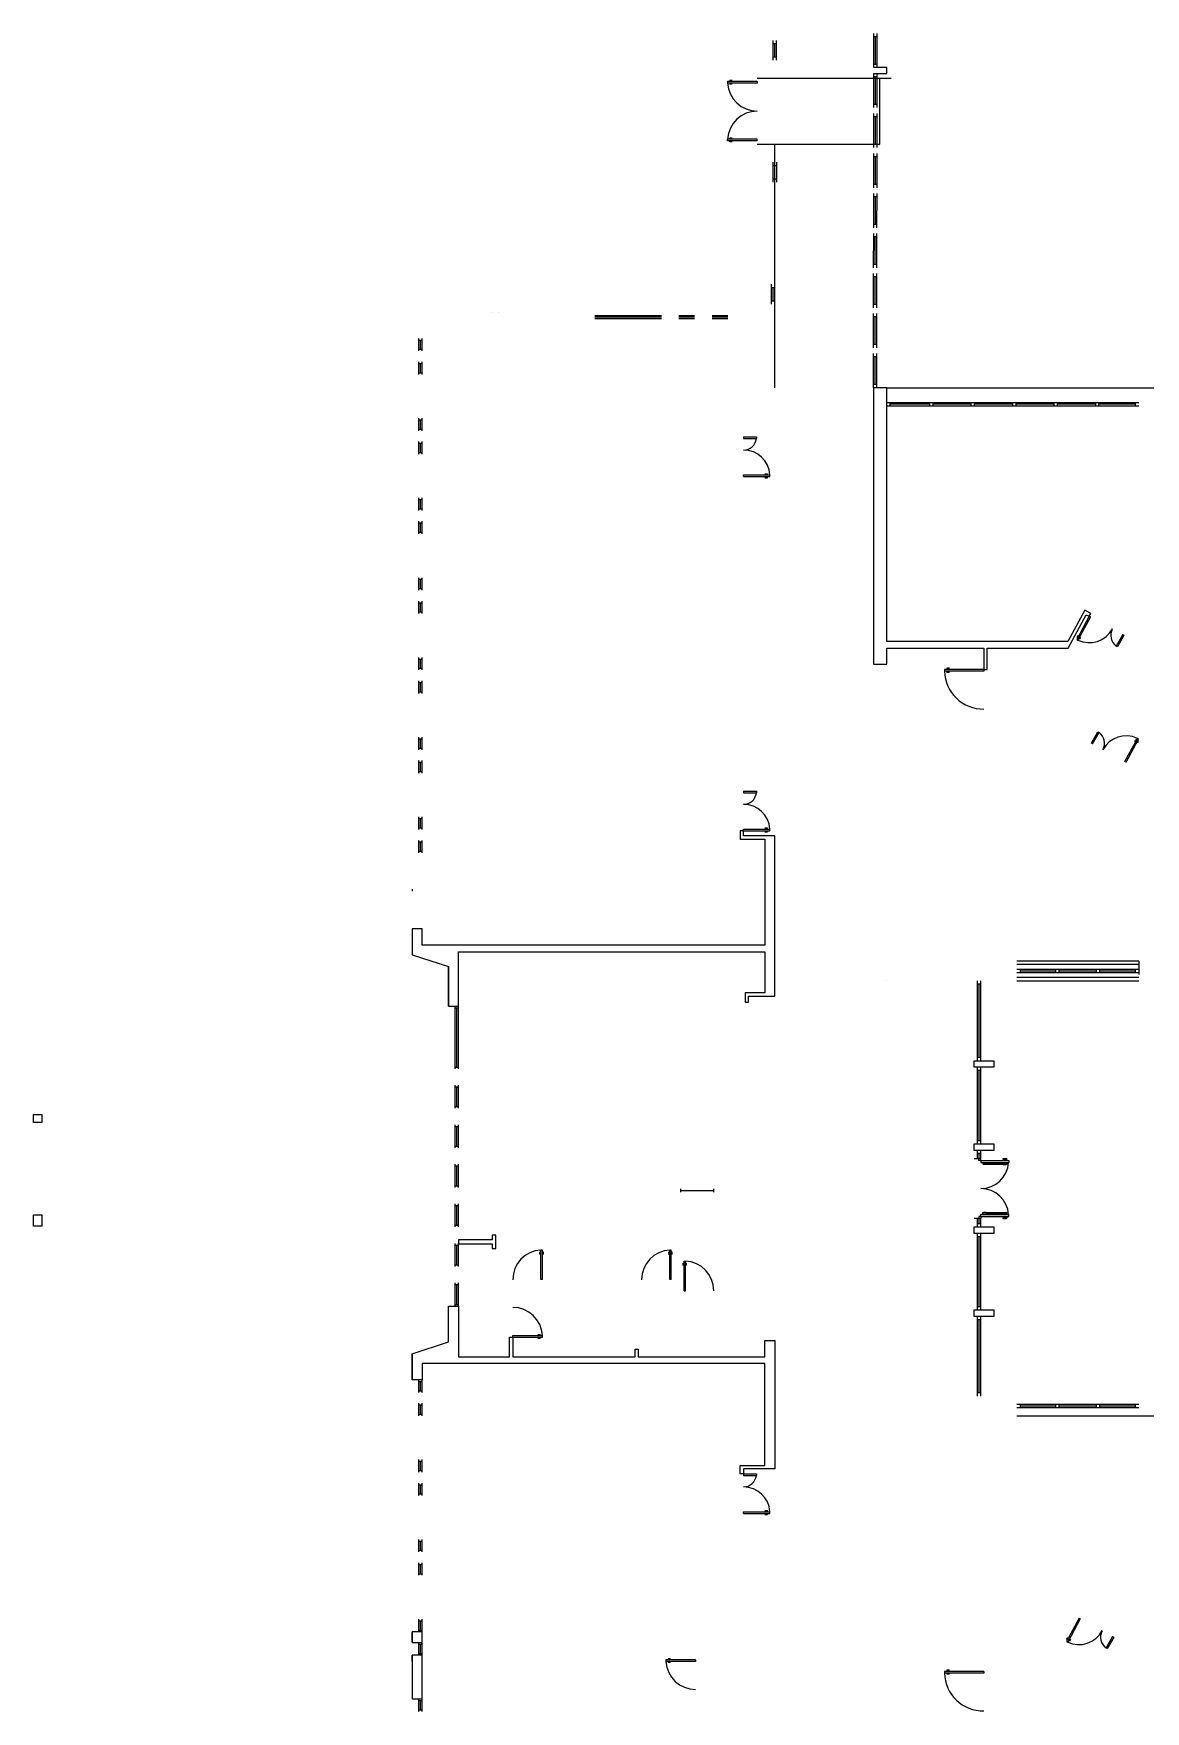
# Model space of a CAD drawing. Header units: millimetres. Extents: x 17501 to 162767, y 66837 to 324015.
# Drawn here: x 95444 to 129189, y 152472 to 203383 of the extents above; entities that cross this region are included whole.
import ezdxf
from ezdxf.lldxf.tags import DXFTag

# ---------------------------------------------------------------- set-up
doc = ezdxf.new("R2010")
doc.units = ezdxf.units.MM
doc.linetypes.add('CONTINUA', pattern=[0])
for name, color, linetype in [('AreaInformatica', 7, 'Continuous'), ('MURI', 7, 'Continuous'), ('serramenti', 4, 'Continuous'), ('Serramenti-Interni', 4, 'Continuous')]:
    doc.layers.add(name, color=color, linetype=linetype)
tags = doc.linetypes.add('NASCOSTA2', pattern=[0.1875, 0.125, -0.0625]).pattern_tags.tags
tags[6:7] = [DXFTag(74, 4), DXFTag(75, 0), DXFTag(340, '0'), DXFTag(46, 0.0), DXFTag(50, 0.0), DXFTag(44, 0.0), DXFTag(45, 0.0)]
tags[4:5] = [DXFTag(74, 4), DXFTag(75, 0), DXFTag(340, '0'), DXFTag(46, 0.0), DXFTag(50, 0.0), DXFTag(44, 0.0), DXFTag(45, 0.0)]

# ---------------------------------------------------------------- blocks, each defined once
blk = doc.blocks.new('porta120-flat-1')
at = {"layer": 'Serramenti-Interni', "transparency": 33554687}
for p, q in [((-1200, 0), (-1200, -50)), ((0, 0), (-1200, 0)), ((-1125, 36), (-1125, 0)), ((-1048, 36), (-1125, 36)), ((0, 0), (0, -50)), ((0, -50), (-1200, -50)), ((-1125, -50), (-1125, -86)), ((-1048, -86), (-1125, -86))]:
    blk.add_line(p, q, dxfattribs=at)
blk.add_arc((-24, -24), 1176, 181.2588, 271.179, dxfattribs=at)
blk = doc.blocks.new('porta120-flat-2')
at = {"layer": 'Serramenti-Interni', "transparency": 33554687}
for p, q in [((-1200, 0), (-1200, -50)), ((0, 0), (-1200, 0)), ((-1125, 36), (-1125, 0)), ((-1048, 36), (-1125, 36)), ((0, 0), (0, -50)), ((0, -50), (-1200, -50)), ((-1125, -50), (-1125, -86)), ((-1048, -86), (-1125, -86))]:
    blk.add_line(p, q, dxfattribs=at)
blk.add_arc((-24, -24), 1176, 181.2588, 271.179, dxfattribs=at)
blk = doc.blocks.new('porta 120 lab-flat-11')
at = {"layer": 'Serramenti-Interni', "transparency": 33554687}
for p, q in [((1, -2), (-377, -707)), ((37, -20), (-342, -725)), ((1, -2), (37, -20)), ((-377, -707), (-342, -725)), ((-346, -587), (-375, -642)), ((-375, -642), (-349, -655)), ((-314, -674), (-289, -688)), ((-260, -634), (-289, -688)), ((1019, -558), (821, -905)), ((856, -925), (821, -905)), ((1054, -578), (856, -925))]:
    blk.add_line(p, q, dxfattribs=at)
at = {"layer": 'Serramenti-Interni', "linetype": 'Continuous', "transparency": 33554687}
blk.add_line((1019, -558), (1054, -578), dxfattribs=at)
at = {"layer": 'Serramenti-Interni', "transparency": 33554687}
blk.add_arc((0, 0), 802, 244.786, 331.7379, dxfattribs=at)
at = {"layer": 'Serramenti-Interni', "linetype": 'Continuous', "transparency": 33554687}
blk.add_arc((1054, -578), 400, 151.2424, 234.5138, dxfattribs=at)
blk = doc.blocks.new('porta 120 lab-flat-12')
at = {"layer": 'Serramenti-Interni', "transparency": 33554687}
for p, q in [((-1054, 578), (-856, 925)), ((-1019, 558), (-821, 905)), ((-856, 925), (-821, 905)), ((-37, 20), (342, 725)), ((-1, 2), (377, 707)), ((260, 634), (289, 688)), ((314, 674), (289, 688)), ((377, 707), (342, 725)), ((346, 587), (375, 642)), ((375, 642), (349, 655)), ((-1, 2), (-37, 20))]:
    blk.add_line(p, q, dxfattribs=at)
at = {"layer": 'Serramenti-Interni', "linetype": 'Continuous', "transparency": 33554687}
blk.add_line((-1019, 558), (-1054, 578), dxfattribs=at)
blk.add_arc((-1054, 578), 400, 331.2424, 54.5138, dxfattribs=at)
at = {"layer": 'Serramenti-Interni', "transparency": 33554687}
blk.add_arc((0, 0), 802, 64.786, 151.7379, dxfattribs=at)
blk = doc.blocks.new('porta 120 lab-flat-13')
at = {"layer": 'Serramenti-Interni', "transparency": 33554687}
for p, q in [((1, -2), (-377, -707)), ((37, -20), (-342, -725)), ((1, -2), (37, -20)), ((-377, -707), (-342, -725)), ((-346, -587), (-375, -642)), ((-375, -642), (-349, -655)), ((-314, -674), (-289, -688)), ((-260, -634), (-289, -688)), ((1019, -558), (821, -905)), ((856, -925), (821, -905)), ((1054, -578), (856, -925))]:
    blk.add_line(p, q, dxfattribs=at)
at = {"layer": 'Serramenti-Interni', "linetype": 'Continuous', "transparency": 33554687}
blk.add_line((1019, -558), (1054, -578), dxfattribs=at)
at = {"layer": 'Serramenti-Interni', "transparency": 33554687}
blk.add_arc((0, 0), 802, 244.786, 331.7379, dxfattribs=at)
at = {"layer": 'Serramenti-Interni', "linetype": 'Continuous', "transparency": 33554687}
blk.add_arc((1054, -578), 400, 151.2424, 234.5138, dxfattribs=at)
blk = doc.blocks.new('porta 180-flat-1')
at = {"layer": 'serramenti', "transparency": 33554687}
for p, q in [((-60, -50), (-60, 0)), ((0, -50), (0, 0)), ((679, 10), (769, 10)), ((0, -50), (-60, -50)), ((0, -50), (850, -50)), ((0, -50), (850, -50)), ((0, -50), (0, -110)), ((0, -110), (850, -110)), ((64, -110), (64, -140)), ((84, -110), (84, -140)), ((184, -150), (94, -150)), ((184, -170), (94, -170)), ((679, -150), (184, -150)), ((679, -170), (184, -170)), ((679, -10), (769, -10)), ((679, -150), (769, -150)), ((679, -170), (769, -170)), ((779, -50), (779, -20)), ((779, -110), (779, -140)), ((798, -50), (798, -20)), ((798, -110), (798, -140)), ((850, -50), (850, -110)), ((-60, -1750), (-60, -1800)), ((0, -1750), (-60, -1750)), ((0, -1690), (850, -1690)), ((0, -1750), (0, -1690)), ((0, -1750), (850, -1750)), ((0, -1750), (0, -1800)), ((0, -1750), (850, -1750)), ((52, -1690), (52, -1660)), ((71, -1690), (71, -1660)), ((171, -1630), (81, -1630)), ((171, -1650), (81, -1650)), ((171, -1630), (769, -1630)), ((171, -1650), (769, -1650)), ((679, -1790), (769, -1790)), ((679, -1810), (769, -1810)), ((779, -1690), (779, -1660)), ((779, -1750), (779, -1780)), ((798, -1690), (798, -1660)), ((798, -1750), (798, -1780)), ((850, -1750), (850, -1690))]:
    blk.add_line(p, q, dxfattribs=at)
for centre, radius, start, end in [((679, 0), 10, 90, 270), ((769, -20), 30, 0, 90), ((94, -140), 30, 180, 270), ((94, -140), 10, 180, 270), ((769, -20), 10, 0, 90), ((769, -140), 30, 270, 0), ((769, -140), 10, 270, 0), ((81, -1660), 30, 90, 180), ((81, -1660), 10, 90, 180), ((679, -1800), 10, 90, 270), ((769, -1660), 30, 0, 90), ((769, -1660), 10, 0, 90), ((769, -1780), 10, 270, 0), ((769, -1780), 30, 270, 0)]:
    blk.add_arc(centre, radius, start, end, dxfattribs=at)
at = {"layer": 'serramenti', "linetype": 'NASCOSTA2', "transparency": 33554687}
for centre, start, end in [((0, -50), 270, 355.9522), ((0, -1750), 4.0478, 90)]:
    blk.add_arc(centre, 850, start, end, dxfattribs=at)
blk = doc.blocks.new('porta 120 2 ante-flat-4')
at = {"layer": 'Serramenti-Interni', "transparency": 33554687}
for p, q in [((0, 1200), (398, 1200)), ((0, 1200), (0, 1150)), ((0, 1150), (398, 1150)), ((0, 50), (804, 50)), ((0, 0), (0, 50)), ((0, 0), (804, 0)), ((654, 86), (731, 86)), ((731, 50), (731, 86)), ((731, -36), (731, 0)), ((804, 0), (804, 50)), ((654, -36), (731, -36))]:
    blk.add_line(p, q, dxfattribs=at)
at = {"layer": 'Serramenti-Interni', "linetype": 'Continuous', "transparency": 33554687}
blk.add_line((398, 1200), (398, 1150), dxfattribs=at)
for centre, radius, start, end in [((0, 1202), 398, 270.0172, 352.5245), ((0, 0), 804, 3.5674, 90)]:
    blk.add_arc(centre, radius, start, end, dxfattribs=at)
blk = doc.blocks.new('porta 120 2 ante-flat-5')
at = {"layer": 'Serramenti-Interni', "transparency": 33554687}
for p, q in [((0, 1200), (398, 1200)), ((0, 1200), (0, 1150)), ((0, 1150), (398, 1150)), ((0, 50), (804, 50)), ((0, 0), (0, 50)), ((0, 0), (804, 0)), ((654, 86), (731, 86)), ((731, 50), (731, 86)), ((731, -36), (731, 0)), ((804, 0), (804, 50)), ((654, -36), (731, -36))]:
    blk.add_line(p, q, dxfattribs=at)
at = {"layer": 'Serramenti-Interni', "linetype": 'Continuous', "transparency": 33554687}
blk.add_line((398, 1200), (398, 1150), dxfattribs=at)
for centre, radius, start, end in [((0, 1202), 398, 270.0172, 352.5245), ((0, 0), 804, 3.5674, 90)]:
    blk.add_arc(centre, radius, start, end, dxfattribs=at)
blk = doc.blocks.new('porta 120 2 ante-flat-6')
at = {"layer": 'Serramenti-Interni', "transparency": 33554687}
for p, q in [((0, 1200), (398, 1200)), ((0, 1200), (0, 1150)), ((0, 1150), (398, 1150)), ((0, 50), (804, 50)), ((0, 0), (0, 50)), ((0, 0), (804, 0)), ((654, 86), (731, 86)), ((731, 50), (731, 86)), ((731, -36), (731, 0)), ((804, 0), (804, 50)), ((654, -36), (731, -36))]:
    blk.add_line(p, q, dxfattribs=at)
at = {"layer": 'Serramenti-Interni', "linetype": 'Continuous', "transparency": 33554687}
blk.add_line((398, 1200), (398, 1150), dxfattribs=at)
for centre, radius, start, end in [((0, 1202), 398, 270.0172, 352.5245), ((0, 0), 804, 3.5674, 90)]:
    blk.add_arc(centre, radius, start, end, dxfattribs=at)

msp = doc.modelspace()

# ---------------------------------------------------------------- linework, layer by layer
at = {"layer": 'AreaInformatica'}
for p, q in [((117406, 202029), (121476, 202029)), ((121130, 200029), (121130, 202029)), ((117406, 200029), (121130, 200029)), ((117938, 192637), (117938, 200029)), ((117938, 200029), (117938, 200029, 443)), ((121130, 200029), (121130, 200029, 443)), ((121338, 192637, 4101), (160988, 192637, 4101)), ((128988, 175237), (125288, 175237)), ((128988, 175237, 1201), (128988, 174837, 1201)), ((128988, 174837, 1201), (128988, 174837, 4101)), ((108338, 166657), (108338, 166657))]:
    msp.add_line(p, q, dxfattribs=at)
at = {"layer": 'AreaInformatica', "linetype": 'NASCOSTA2', "transparency": 33554687}
for p, q in [((128990, 175137), (125288, 175137)), ((128990, 174737), (125288, 174737))]:
    msp.add_line(p, q, dxfattribs=at)
at = {"layer": 'AreaInformatica', "linetype": 'Continuous', "transparency": 33554687}
for p, q in [((121338, 174637), (121338, 174637)), ((125288, 174637), (128988, 174637)), ((124188, 169237), (123988, 169237)), ((123988, 167437), (124188, 167437)), ((125288, 161437), (133290, 161437))]:
    msp.add_line(p, q, dxfattribs=at)
at = {"layer": 'AreaInformatica', "elevation": 443}
msp.add_lwpolyline([(117938, 200029), (117938, 200029)], dxfattribs=at)
at = {"layer": 'AreaInformatica', "linetype": 'Continuous', "transparency": 33554687}
msp.add_lwpolyline([(120938, 192637), (120938, 184247), (121338, 184247), (121338, 184737), (124288, 184737), (124288, 184087), (124388, 184087), (124388, 184737), (126839, 184737), (127393, 185750), (127481, 185702), (127529, 185790), (127353, 185886), (126834, 184937), (121338, 184937), (121338, 192637), (120938, 192637)], dxfattribs=at)
at = {"layer": 'AreaInformatica'}
for points in [[(117038, 173998), (117138, 173998), (117138, 174173), (117938, 174173), (117938, 179043), (116988, 179043), (116988, 179193), (116888, 179193), (116888, 178943), (117638, 178943), (117638, 175723), (107238, 175723), (107238, 176223), (106938, 176223), (106938, 175430), (108038, 175073), (108038, 173873), (108038, 175073), (108038, 173873), (108338, 173873), (108338, 175523), (117638, 175523), (117638, 174273), (117038, 174273)], [(117638, 163232), (117638, 163732), (117938, 163732), (117938, 159832), (116988, 159832), (116988, 159682), (116888, 159682), (116888, 159932), (117638, 159932), (117638, 163032), (107238, 163032), (107238, 162532), (106938, 162532), (106938, 163325), (106938, 162532), (106938, 163325), (108038, 163682), (108038, 164773), (108338, 164773), (108338, 163232), (109888, 163232), (109888, 163832), (109988, 163832), (109988, 163232), (113698, 163232), (113698, 163463), (113798, 163463), (113798, 163232)]]:
    msp.add_lwpolyline(points, close=True, dxfattribs=at)
at = {"layer": 'AreaInformatica', "linetype": 'Continuous', "transparency": 33554687}
for points in [[(123988, 172217), (124588, 172217), (124588, 172017), (123988, 172017)], [(123988, 169697), (124588, 169697), (124588, 169497), (123988, 169497)], [(123988, 167177), (124588, 167177), (124588, 166977), (123988, 166977)], [(109478, 166515), (109478, 166919), (109358, 166919), (109358, 166777), (108338, 166777), (108338, 166657), (109358, 166657), (109358, 166515), (109478, 166515)], [(123988, 164657), (124588, 164657), (124588, 164457), (123988, 164457)], [(106938, 154562), (106938, 154892), (106938, 154562), (107238, 154562), (107238, 154892), (106938, 154892)], [(106938, 154182), (106938, 152852), (107238, 152852), (107238, 154182), (106938, 154182), (106938, 153983)]]:
    msp.add_lwpolyline(points, close=True, dxfattribs=at)
at = {"layer": 'MURI', "color": 8, "linetype": 'Continuous', "transparency": 33554687}
for p, q in [((109381, 194933, -899), (109381, 194933, -899)), ((109541, 194933, -899), (109541, 194933, -899))]:
    msp.add_line(p, q, dxfattribs=at)
at = {"layer": 'MURI', "linetype": 'CONTINUA', "transparency": 33554687}
for p, q in [((95444, 170338), (95444, 170588)), ((95444, 170588), (95694, 170588)), ((95694, 170588), (95694, 170338)), ((95694, 170338), (95444, 170338)), ((95444, 167199), (95444, 167538)), ((95444, 167538), (95694, 167538)), ((95694, 167538), (95694, 167199)), ((95694, 167199), (95444, 167199))]:
    msp.add_line(p, q, dxfattribs=at)
at = {"layer": 'MURI', "elevation": -899}
msp.add_lwpolyline([(120945, 202169), (121345, 202169), (121345, 202349), (120945, 202349)], dxfattribs=at)
at = {"layer": 'serramenti', "linetype": 'Continuous', "transparency": 33554687}
for p, q in [((117891, 202577, -899), (117891, 203177, -899)), ((117991, 202577, -899), (117991, 203177, -899)), ((120945, 202349, -899), (120946, 203383, -899)), ((121046, 203283, -899), (120946, 203283, -899)), ((120995, 202449, -899), (120996, 203283, -899)), ((121045, 202349, -899), (121046, 203383, -899)), ((117891, 203077, -899), (117991, 203077, -899)), ((117891, 202677, -899), (117991, 202677, -899)), ((117941, 202677, -899), (117941, 203077, -899)), ((120944, 201135, -899), (120945, 202169, -899)), ((121045, 202449, -899), (120945, 202449, -899)), ((121044, 201135, -899), (121045, 202169, -899)), ((121045, 202069, -899), (120945, 202069, -899)), ((121045, 202069, -899), (120945, 202069, -899)), ((120994, 201235, -899), (120995, 202069, -899)), ((121044, 201235, -899), (120944, 201235, -899)), ((121044, 201235, -899), (120944, 201235, -899)), ((121044, 201235, -899), (120944, 201235, -899)), ((120943, 199921, -899), (120944, 200955, -899)), ((121044, 200855, -899), (120944, 200855, -899)), ((121044, 200855, -899), (120944, 200855, -899)), ((120993, 200021, -899), (120994, 200855, -899)), ((121043, 199921, -899), (121044, 200955, -899)), ((120942, 198707, -899), (120943, 199741, -899)), ((121043, 200021, -899), (120943, 200021, -899)), ((121043, 199641, -899), (120943, 199641, -899)), ((120992, 198807, -899), (120993, 199641, -899)), ((121042, 198707, -899), (121043, 199741, -899)), ((117891, 198877, -899), (117891, 199477, -899)), ((117891, 199377, -899), (117991, 199377, -899)), ((117941, 198977, -899), (117941, 199377, -899)), ((117991, 199477, -899), (117991, 198877, -899)), ((117891, 198977, -899), (117991, 198977, -899)), ((121042, 198807, -899), (120942, 198807, -899)), ((120941, 197493, -899), (120942, 198527, -899)), ((121042, 198427, -899), (120942, 198427, -899)), ((120992, 197593, -899), (120992, 198427, -899)), ((121041, 197493, -899), (121042, 198527, -899)), ((121042, 197593, -899), (120942, 197593, -899)), ((120940, 196279, -899), (120941, 197313, -899)), ((121041, 197213, -899), (120941, 197213, -899)), ((120991, 196379, -899), (120991, 197213, -899)), ((121040, 196279, -899), (121041, 197313, -899)), ((120939, 195065, -899), (120940, 196099, -899)), ((121041, 196379, -899), (120941, 196379, -899)), ((121039, 195065, -899), (121040, 196099, -899)), ((117838, 195177, -899), (117838, 195777, -899)), ((117838, 195677, -899), (117938, 195677, -899)), ((117888, 195277, -899), (117888, 195677, -899)), ((117938, 195177, -899), (117938, 195777, -899)), ((121040, 195999, -899), (120940, 195999, -899)), ((120990, 195165, -899), (120990, 195999, -899)), ((117838, 195277, -899), (117938, 195277, -899)), ((121040, 195165, -899), (120940, 195165, -899)), ((120939, 193851, -899), (120939, 194885, -899)), ((121039, 194785, -899), (120939, 194785, -899)), ((120989, 193951, -899), (120989, 194785, -899)), ((121039, 193851, -899), (121039, 194885, -899)), ((107138, 193753, -899), (107138, 194133, -899)), ((107138, 194083, -899), (107238, 194083, -899)), ((107188, 193803, -899), (107188, 194083, -899)), ((107238, 193753, -899), (107238, 194133, -899)), ((107138, 193803, -899), (107238, 193803, -899)), ((120938, 192637, -899), (120938, 193671, -899)), ((121038, 193571, -899), (120938, 193571, -899)), ((121039, 193951, -899), (120939, 193951, -899)), ((120988, 192737, -899), (120988, 193571, -899)), ((121038, 192637, -899), (121038, 193671, -899)), ((107138, 193043), (107138, 193423)), ((107138, 193373), (107238, 193373)), ((107138, 193093), (107238, 193093)), ((107188, 193093), (107188, 193373)), ((107238, 193043), (107238, 193423)), ((121038, 192737, -899), (120938, 192737, -899)), ((121338, 192187, -899), (128988, 192187, -899)), ((121338, 192087, -899), (128988, 192087, -899)), ((121438, 192087, -899), (121438, 192187, -899)), ((122646, 192137, -899), (121438, 192137, -899)), ((122646, 192087, -899), (122646, 192187, -899)), ((122746, 192087, -899), (122746, 192187, -899)), ((123904, 192137, -899), (122746, 192137, -899)), ((123904, 192087, -899), (123904, 192187, -899)), ((124004, 192087, -899), (124004, 192187, -899)), ((125163, 192137, -899), (124004, 192137, -899)), ((125163, 192087, -899), (125163, 192187, -899)), ((125263, 192087, -899), (125263, 192187, -899)), ((126421, 192137, -899), (125263, 192137, -899)), ((126421, 192087, -899), (126421, 192187, -899)), ((126521, 192087, -899), (126521, 192187, -899)), ((127679, 192137, -899), (126521, 192137, -899)), ((127679, 192087, -899), (127679, 192187, -899)), ((127779, 192087, -899), (127779, 192187, -899)), ((128888, 192137, -899), (127779, 192137, -899)), ((128888, 192087, -899), (128888, 192187, -899)), ((107138, 191333, -899), (107138, 191713, -899)), ((107138, 191663, -899), (107238, 191663, -899)), ((107188, 191383, -899), (107188, 191663, -899)), ((107238, 191333, -899), (107238, 191713, -899)), ((107138, 191383, -899), (107238, 191383, -899)), ((107138, 190623, -899), (107138, 191003, -899)), ((107138, 190953, -899), (107238, 190953, -899)), ((107188, 190673, -899), (107188, 190953, -899)), ((107238, 190623, -899), (107238, 191003, -899)), ((107138, 190673, -899), (107238, 190673, -899)), ((107138, 188913, -899), (107138, 189293, -899)), ((107138, 189243, -899), (107238, 189243, -899)), ((107138, 188963, -899), (107238, 188963, -899)), ((107188, 188963, -899), (107188, 189243, -899)), ((107238, 188913, -899), (107238, 189293, -899)), ((107138, 188203, -899), (107138, 188583, -899)), ((107138, 188533, -899), (107238, 188533, -899)), ((107188, 188253, -899), (107188, 188533, -899)), ((107238, 188203, -899), (107238, 188583, -899)), ((107138, 188253, -899), (107238, 188253, -899)), ((107138, 186493, -899), (107138, 186873, -899)), ((107238, 186493, -899), (107238, 186873, -899)), ((107138, 186823, -899), (107238, 186823, -899)), ((107138, 186543, -899), (107238, 186543, -899)), ((107188, 186543, -899), (107188, 186823, -899)), ((107138, 185783, -899), (107138, 186163, -899)), ((107138, 186113, -899), (107238, 186113, -899)), ((107138, 185833, -899), (107238, 185833, -899)), ((107188, 185833, -899), (107188, 186113, -899)), ((107238, 185783, -899), (107238, 186163, -899)), ((107138, 184073, -899), (107138, 184453, -899)), ((107138, 184403, -899), (107238, 184403, -899)), ((107188, 184123, -899), (107188, 184403, -899)), ((107238, 184073, -899), (107238, 184453, -899)), ((107138, 184123, -899), (107238, 184123, -899)), ((107138, 183363, -899), (107138, 183743, -899)), ((107138, 183693, -899), (107238, 183693, -899)), ((107138, 183413, -899), (107238, 183413, -899)), ((107188, 183413, -899), (107188, 183693, -899)), ((107238, 183363, -899), (107238, 183743, -899)), ((107138, 181653, -899), (107138, 182033, -899)), ((107138, 181983, -899), (107238, 181983, -899)), ((107188, 181703, -899), (107188, 181983, -899)), ((107238, 181653, -899), (107238, 182033, -899)), ((107138, 181703, -899), (107238, 181703, -899)), ((107138, 180943, -899), (107138, 181323, -899)), ((107138, 181273, -899), (107238, 181273, -899)), ((107188, 180993, -899), (107188, 181273, -899)), ((107238, 180943, -899), (107238, 181323, -899)), ((107138, 180993, -899), (107238, 180993, -899)), ((107138, 179233, -899), (107138, 179613, -899)), ((107138, 179563, -899), (107238, 179563, -899)), ((107138, 179283, -899), (107238, 179283, -899)), ((107188, 179283, -899), (107188, 179563, -899)), ((107238, 179233, -899), (107238, 179613, -899)), ((107138, 178523, -899), (107138, 178903, -899)), ((107138, 178853, -899), (107238, 178853, -899)), ((107188, 178573, -899), (107188, 178853, -899)), ((107238, 178523, -899), (107238, 178903, -899)), ((107138, 178573, -899), (107238, 178573, -899)), ((124088, 172217, -899), (124088, 174637, -899)), ((124188, 172217, -899), (124188, 174637, -899)), ((124188, 174537, -899), (124088, 174537, -899)), ((124138, 172317, -899), (124138, 174537, -899)), ((108238, 171973, -899), (108238, 173873, -899)), ((108238, 173823, -899), (108338, 173823, -899)), ((108288, 172023, -899), (108288, 173823, -899)), ((108338, 171973, -899), (108338, 173873, -899)), ((124188, 172317, -899), (124088, 172317, -899)), ((108238, 172023, -899), (108338, 172023, -899)), ((124088, 169697, -899), (124088, 172017, -899)), ((124188, 171917, -899), (124088, 171917, -899)), ((124138, 169797, -899), (124138, 171917, -899)), ((124188, 169697, -899), (124188, 172017, -899)), ((108238, 170773, -899), (108238, 171473, -899)), ((108238, 171423, -899), (108338, 171423, -899)), ((108288, 170823, -899), (108288, 171423, -899)), ((108338, 170773, -899), (108338, 171473, -899)), ((108238, 170823, -899), (108338, 170823, -899)), ((108238, 169573, -899), (108238, 170273, -899)), ((108238, 170223, -899), (108338, 170223, -899)), ((108288, 169623, -899), (108288, 170223, -899)), ((108338, 169573, -899), (108338, 170273, -899)), ((108238, 169623, -899), (108338, 169623, -899)), ((124088, 169797, -899), (124188, 169797, -899)), ((108238, 168373, -899), (108238, 169073, -899)), ((108338, 168373, -899), (108338, 169073, -899)), ((124088, 169237, -899), (124088, 169497, -899)), ((124188, 169397, -899), (124088, 169397, -899)), ((124138, 169237, -899), (124138, 169397, -899)), ((124188, 169237, -899), (124188, 169497, -899)), ((108238, 169023, -899), (108338, 169023, -899)), ((108288, 168423, -899), (108288, 169023, -899)), ((108238, 168423, -899), (108338, 168423, -899)), ((108238, 167173, -899), (108238, 167873, -899)), ((108238, 167823, -899), (108338, 167823, -899)), ((108288, 167223, -899), (108288, 167823, -899)), ((108338, 167173, -899), (108338, 167873, -899)), ((108238, 167223, -899), (108338, 167223, -899)), ((124088, 167177, -899), (124088, 167437, -899)), ((124088, 167277, -899), (124188, 167277, -899)), ((124138, 167277, -899), (124138, 167437, -899)), ((124188, 167177, -899), (124188, 167437, -899)), ((108238, 165973, -899), (108238, 166673, -899)), ((108238, 166623, -899), (108338, 166623, -899)), ((108288, 166023, -899), (108288, 166623, -899)), ((108338, 165973, -899), (108338, 166673, -899)), ((124088, 164657, -899), (124088, 166977, -899)), ((124188, 166877, -899), (124088, 166877, -899)), ((124138, 164757, -899), (124138, 166877, -899)), ((124188, 164657, -899), (124188, 166977, -899)), ((108238, 166023, -899), (108338, 166023, -899)), ((108238, 164773, -899), (108238, 165473, -899)), ((108338, 164773, -899), (108338, 165473, -899)), ((108238, 165423, -899), (108338, 165423, -899)), ((108288, 164823, -899), (108288, 165423, -899)), ((108238, 164823, -899), (108338, 164823, -899)), ((124088, 164757, -899), (124188, 164757, -899)), ((124088, 162037, -899), (124088, 164457, -899)), ((124188, 162037, -899), (124188, 164457, -899)), ((124188, 164357, -899), (124088, 164357, -899)), ((124138, 162137, -899), (124138, 164357, -899)), ((107138, 162152, -899), (107138, 162532, -899)), ((107138, 162482, -899), (107238, 162482, -899)), ((107188, 162202, -899), (107188, 162482, -899)), ((107238, 162152, -899), (107238, 162532, -899)), ((107138, 162202, -899), (107238, 162202, -899)), ((124188, 162137, -899), (124088, 162137, -899)), ((107138, 161442, -899), (107138, 161822, -899)), ((107138, 161772, -899), (107238, 161772, -899)), ((107138, 161492, -899), (107238, 161492, -899)), ((107188, 161492, -899), (107188, 161772, -899)), ((107238, 161442, -899), (107238, 161822, -899)), ((128988, 161787, -899), (125288, 161787, -899)), ((128988, 161687, -899), (125288, 161687, -899)), ((125388, 161787, -899), (125388, 161687, -899)), ((126471, 161737, -899), (125388, 161737, -899)), ((126471, 161687, -899), (126471, 161787, -899)), ((126571, 161687, -899), (126571, 161787, -899)), ((127704, 161737, -899), (126571, 161737, -899)), ((127704, 161687, -899), (127704, 161787, -899)), ((127804, 161687, -899), (127804, 161787, -899)), ((128888, 161737, -899), (127804, 161737, -899)), ((128888, 161687, -899), (128888, 161787, -899)), ((107138, 159732, -899), (107138, 160112, -899)), ((107138, 160062, -899), (107238, 160062, -899)), ((107188, 159782, -899), (107188, 160062, -899)), ((107238, 159732, -899), (107238, 160112, -899)), ((107138, 159782, -899), (107238, 159782, -899)), ((107138, 159022, -899), (107138, 159402, -899)), ((107238, 159022, -899), (107238, 159402, -899)), ((107138, 159352, -899), (107238, 159352, -899)), ((107138, 159072, -899), (107238, 159072, -899)), ((107188, 159072, -899), (107188, 159352, -899)), ((107138, 157312, -899), (107138, 157692, -899)), ((107138, 157642, -899), (107238, 157642, -899)), ((107138, 157362, -899), (107238, 157362, -899)), ((107188, 157362, -899), (107188, 157642, -899)), ((107238, 157312, -899), (107238, 157692, -899)), ((107138, 156602, -899), (107138, 156982, -899)), ((107138, 156932, -899), (107238, 156932, -899)), ((107188, 156652, -899), (107188, 156932, -899)), ((107238, 156602, -899), (107238, 156982, -899)), ((107138, 156652, -899), (107238, 156652, -899)), ((107138, 154892, -899), (107138, 155272, -899)), ((107138, 155222, -899), (107238, 155222, -899)), ((107138, 154942, -899), (107238, 154942, -899)), ((107188, 154942, -899), (107188, 155222, -899)), ((107238, 154892, -899), (107238, 155272, -899)), ((107138, 154182, -899), (107138, 154562, -899)), ((107138, 154512, -899), (107238, 154512, -899)), ((107188, 154232, -899), (107188, 154512, -899)), ((107238, 154182, -899), (107238, 154562, -899)), ((107138, 154232, -899), (107238, 154232, -899)), ((107138, 152472, -899), (107138, 152852, -899)), ((107138, 152802, -899), (107238, 152802, -899)), ((107188, 152522, -899), (107188, 152802, -899)), ((107238, 152472, -899), (107238, 152852, -899)), ((107138, 152522, -899), (107238, 152522, -899))]:
    msp.add_line(p, q, dxfattribs=at)
at = {"layer": 'serramenti', "transparency": 33554687}
for p, q in [((117406, 201927, -899), (116509, 201926, -899)), ((116509, 201926, -899), (116509, 201882, -899)), ((117406, 201882, -899), (116509, 201882, -899)), ((116643, 201959, -899), (116574, 201959, -899)), ((116574, 201959, -899), (116574, 201926, -899)), ((116574, 201882, -899), (116574, 201849, -899)), ((116643, 201849, -899), (116574, 201849, -899)), ((117406, 201927, -899), (117406, 201882, -899)), ((117406, 200176, -899), (116509, 200177, -899)), ((116509, 200132, -899), (116509, 200177, -899)), ((117406, 200131, -899), (116509, 200132, -899)), ((116643, 200209, -899), (116574, 200209, -899)), ((116574, 200177, -899), (116574, 200209, -899)), ((116574, 200099, -899), (116574, 200132, -899)), ((116643, 200099, -899), (116574, 200099, -899)), ((117406, 200131, -899), (117406, 200176, -899)), ((106938, 177423, -899), (106938, 177363, -899))]:
    msp.add_line(p, q, dxfattribs=at)
at = {"layer": 'serramenti', "linetype": 'CONTINUA', "transparency": 33554687}
for p, q in [((112478, 194833, -899), (114498, 194833, -899)), ((112478, 194783, -899), (114498, 194783, -899)), ((112478, 194733, -899), (114498, 194733, -899)), ((115028, 194833, -899), (115508, 194833, -899)), ((115028, 194783, -899), (115508, 194783, -899)), ((115028, 194733, -899), (115508, 194733, -899)), ((116038, 194833, -899), (116518, 194833, -899)), ((116038, 194783, -899), (116518, 194783, -899)), ((116038, 194733, -899), (116518, 194733, -899))]:
    msp.add_line(p, q, dxfattribs=at)
at = {"layer": 'serramenti', "transparency": 33554687}
for centre, start, end in [((117407, 201929, -899), 183.016, 269.9679), ((117407, 200129, -899), 90.0321, 176.984)]:
    msp.add_arc(centre, 900, start, end, dxfattribs=at)
at = {"layer": 'Serramenti-Interni', "linetype": 'Continuous', "transparency": 33554687}
for p, q in [((128988, 174987, -899), (125288, 174987, -899)), ((128988, 174887, -899), (125288, 174887, -899)), ((125388, 174987, -899), (125388, 174887, -899)), ((126471, 174937, -899), (125388, 174937, -899)), ((126471, 174887, -899), (126471, 174987, -899)), ((126571, 174887, -899), (126571, 174987, -899)), ((127704, 174937, -899), (126571, 174937, -899)), ((127704, 174887, -899), (127704, 174987, -899)), ((127804, 174887, -899), (127804, 174987, -899)), ((128888, 174937, -899), (127804, 174937, -899)), ((128888, 174887, -899), (128888, 174987, -899)), ((115088, 168232, -899), (115088, 168332, -899)), ((115088, 168282, -899), (116088, 168282, -899)), ((116088, 168232, -899), (116088, 168332, -899))]:
    msp.add_line(p, q, dxfattribs=at)
at = {"layer": 'Serramenti-Interni', "transparency": 33554687}
for p, q in [((110843, 166408, -899), (110810, 166408, -899)), ((110810, 166339, -899), (110810, 166408, -899)), ((110888, 166473, -899), (110843, 166473, -899)), ((110843, 165573, -899), (110843, 166473, -899)), ((110888, 165573, -899), (110888, 166473, -899)), ((110920, 166408, -899), (110888, 166408, -899)), ((110920, 166339, -899), (110920, 166408, -899)), ((114753, 166408, -899), (114720, 166408, -899)), ((114720, 166339, -899), (114720, 166408, -899)), ((114798, 166473, -899), (114753, 166473, -899)), ((114753, 165573, -899), (114753, 166473, -899)), ((114798, 165573, -899), (114798, 166473, -899)), ((114830, 166408, -899), (114798, 166408, -899)), ((114830, 166339, -899), (114830, 166408, -899)), ((115155, 166073, -899), (115188, 166073, -899)), ((115155, 166004, -899), (115155, 166073, -899)), ((115188, 166138, -899), (115233, 166138, -899)), ((115188, 165238, -899), (115188, 166138, -899)), ((115233, 165238, -899), (115233, 166138, -899)), ((115233, 166073, -899), (115265, 166073, -899)), ((115265, 166004, -899), (115265, 166073, -899)), ((110888, 165573, -899), (110843, 165573, -899)), ((114798, 165573, -899), (114753, 165573, -899)), ((115188, 165238, -899), (115233, 165238, -899)), ((109988, 163832, -899), (109988, 163877, -899)), ((109988, 163877, -899), (110888, 163877, -899)), ((109988, 163832, -899), (110888, 163832, -899)), ((110753, 163909, -899), (110822, 163909, -899)), ((110753, 163799, -899), (110822, 163799, -899)), ((110822, 163877, -899), (110822, 163909, -899)), ((110822, 163799, -899), (110822, 163832, -899)), ((110888, 163832, -899), (110888, 163877, -899)), ((115538, 154037, -899), (114637, 154037, -899)), ((114637, 154037, -899), (114637, 153992, -899)), ((115538, 153992, -899), (114637, 153992, -899)), ((114772, 154070, -899), (114703, 154070, -899)), ((114703, 154070, -899), (114703, 154037, -899)), ((114703, 153992, -899), (114703, 153960, -899)), ((114772, 153960, -899), (114703, 153960, -899)), ((115538, 154037, -899), (115538, 153992, -899))]:
    msp.add_line(p, q, dxfattribs=at)
for centre, start, end in [((110890, 165572, -899), 92.9928, 179.9448), ((114800, 165572, -899), 92.9928, 179.9448), ((115185, 165237, -899), 0.0552, 87.0072), ((109987, 163830, -899), 2.9928, 89.9448), ((115538, 154039, -899), 182.9928, 269.9448)]:
    msp.add_arc(centre, 902, start, end, dxfattribs=at)

# ---------------------------------------------------------------- block references
at = {"layer": 'MURI'}
for name, p in [('porta 120 2 ante-flat-4', (116988, 189943, -899)), ('porta 120 lab-flat-11', (127480, 185703, -899)), ('porta120-flat-1', (124288, 184087, -899)), ('porta 120 lab-flat-12', (128603, 181271, -899)), ('porta 120 2 ante-flat-5', (116988, 179193, -899)), ('porta 180-flat-1', (124188, 169237, -899)), ('porta 120 2 ante-flat-6', (116988, 158482, -899)), ('porta 120 lab-flat-13', (127172, 155303, -899)), ('porta120-flat-2', (124288, 153687, -899))]:
    msp.add_blockref(name, p, dxfattribs=at)

doc.saveas('drawing.dxf')
